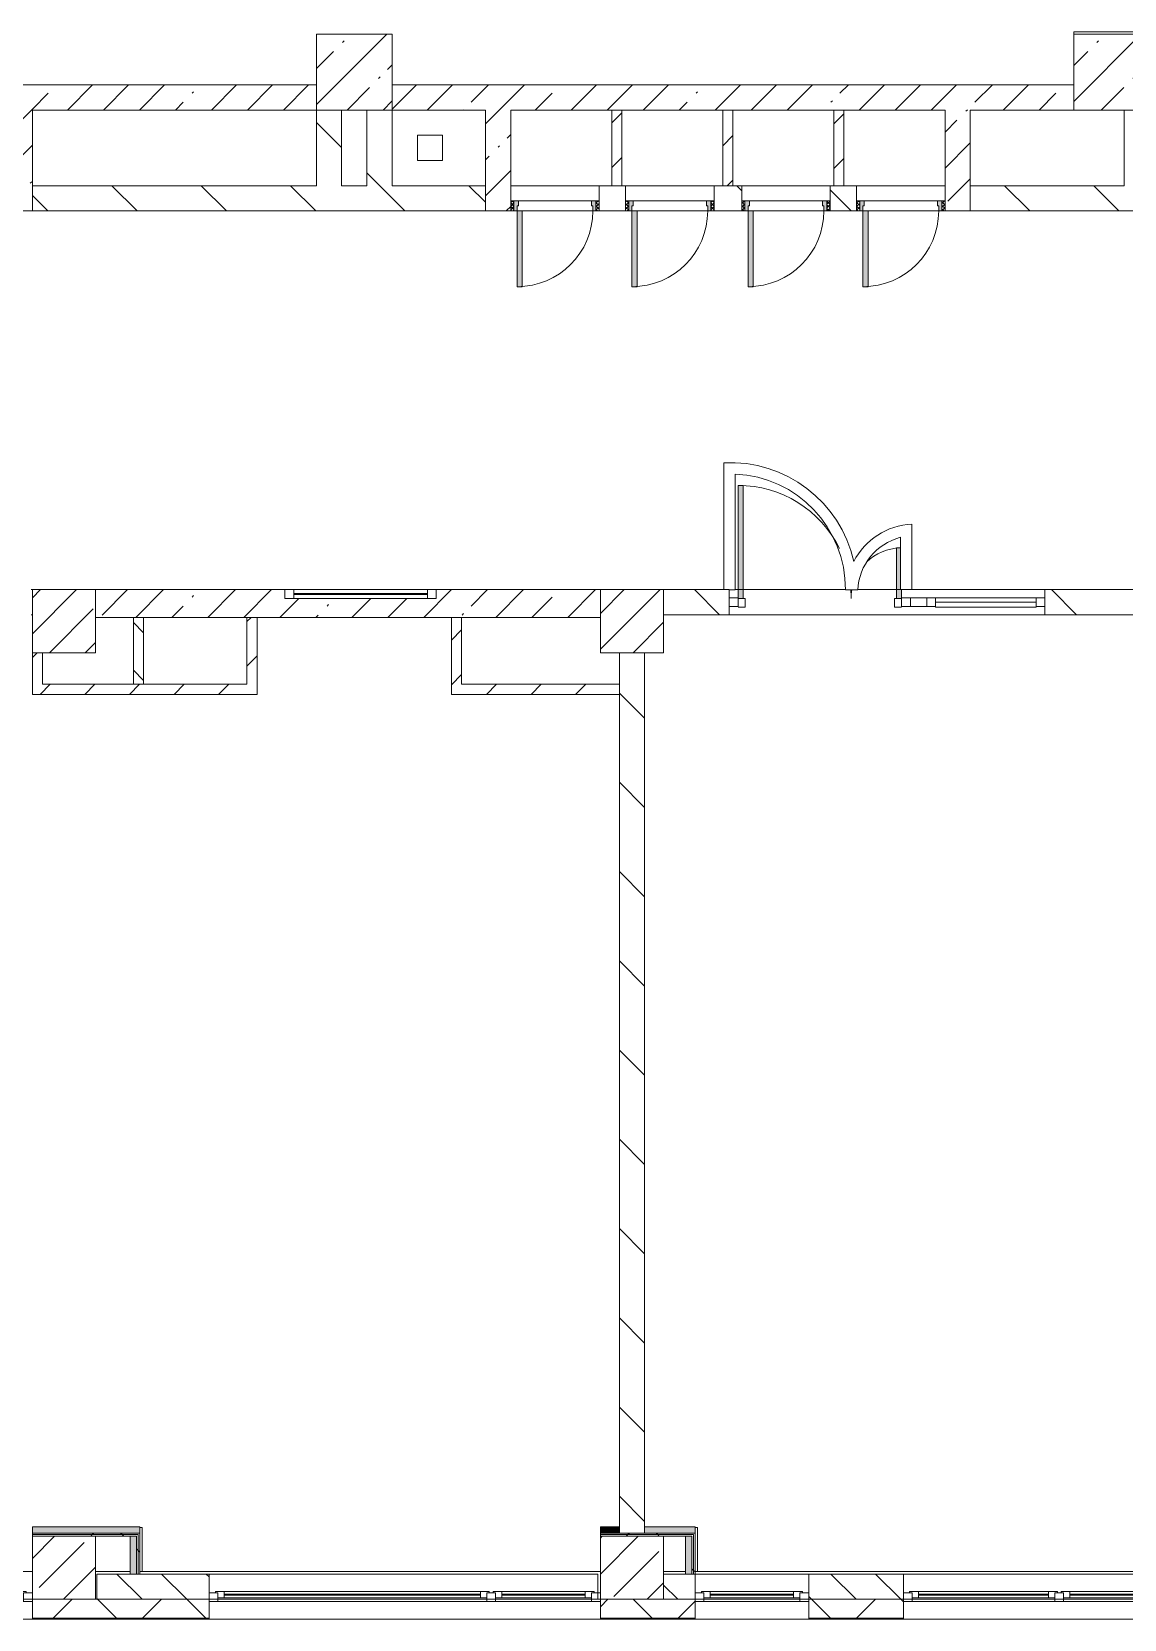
# Model space of a CAD drawing. Header units: millimetres. Extents: x 81633 to 280618, y -8553 to 29000.
# Drawn here: x 197407 to 206062, y -258 to 12320 of the extents above; entities that cross this region are included whole.
import ezdxf

# ---------------------------------------------------------------- set-up
doc = ezdxf.new("R2010")
doc.units = ezdxf.units.MM
for name, color, linetype, lineweight, true_color in [('A-DETL-GENF-6', 7, 'Continuous', 5, 0xaaaaaa), ('A-DOOR-4', 7, 'Continuous', 5, 0xe2e2e2), ('A-DOOR-5', 7, 'Continuous', 5, 0xaaaaaa), ('A-DOOR-FRAM-2', 7, 'Continuous', 5, 0xe2e2e2), ('A-DOOR-FRAM-4', 7, 'Continuous', 5, 0xaaaaaa), ('A-FLOR-2', 7, 'Continuous', 5, 0xaaaaaa), ('I-WALL-3', 7, 'Continuous', 5, 0xe7e7e7), ('I-WALL-4', 7, 'Continuous', 9, 0xe7e7e7), ('I-WALL-7', 7, 'Continuous', 5, 0x787878)]:
    doc.layers.add(name, color=color, linetype=linetype, lineweight=lineweight, true_color=true_color)
for name, color, linetype, lineweight in [('A-GLAZ-3', 7, 'Continuous', 5), ('A-GLAZ-CURT-2', 7, 'Continuous', 5), ('A-GLAZ-CWMG-2', 7, 'Continuous', 5), ('A-WALL', 7, 'Continuous', 9), ('A-WALL-2', 7, 'Continuous', 5), ('I-WALL-5', 7, 'Continuous', 5), ('S-COLS-2', 7, 'Continuous', 5)]:
    doc.layers.add(name, color=color, linetype=linetype, lineweight=lineweight)
pattern_1 = [(45, (145501.93, 0), (-176.7767, 176.7767), [])]
pattern_2 = [(135, (145501.93, 0), (-353.5534, -353.5534), [])]
pattern_3 = [(45, (145501.93, 0), (-285.1231, 285.1231), []), (45, (145787.05, 0), (-285.1231, 285.1231), [504.031, -100.806, 16.764, -84.042])]
pattern_4 = [(135, (145501.93, 0), (-176.7767, -176.7767), [])]
pattern_5 = [(45, (145501.9, 0), (-530.33, 530.33), []), (135, (145501.9, 0), (-530.33, -530.33), [])]

# ---------------------------------------------------------------- blocks, each defined once
blk = doc.blocks.new('BSC_Колонна _Прямоугольная - 500х500-V90-2_3_3_птичка')
at = {"layer": 'S-COLS-2'}
h = blk.add_hatch(dxfattribs=at)
h.set_pattern_fill('FP_65', color=256, style=0, pattern_type=2)
h.set_pattern_definition([(45, (-52160, -7650), (-285.123, 285.123), []), (45, (-51874.88, -7650), (-285.123, 285.123), [504.031, -100.806, 16.764, -84.042])])
h.paths.add_polyline_path([(-250, -250), (250, -250), (250, 250), (-250, 250)])
for p, q in [((250, 250), (-250, 250)), ((-250, 250), (-250, -250)), ((250, -250), (250, 250)), ((-250, -250), (250, -250))]:
    blk.add_line(p, q, dxfattribs=at)
blk = doc.blocks.new('BSC_Колонна _Прямоугольная - 500х500-V97-2_3_3_птичка')
at = {"layer": 'S-COLS-2'}
h = blk.add_hatch(dxfattribs=at)
h.set_pattern_fill('FP_72', color=256, style=0, pattern_type=2)
h.set_pattern_definition([(45, (-52160, -150), (-285.123, 285.123), []), (45, (-51874.88, -150), (-285.123, 285.123), [504.031, -100.806, 16.764, -84.042])])
h.paths.add_polyline_path([(-250, -250), (250, -250), (250, 250), (-250, 250)])
for p, q in [((250, 250), (-250, 250)), ((-250, 250), (-250, -250)), ((250, -250), (250, 250)), ((-250, -250), (250, -250))]:
    blk.add_line(p, q, dxfattribs=at)
blk = doc.blocks.new('BSC_Колонна _Прямоугольная - 600х600-23205375-2_3_3_птичка')
at = {"layer": 'S-COLS-2'}
h = blk.add_hatch(dxfattribs=at)
h.set_pattern_fill('FP_93', color=256, style=0, pattern_type=2)
h.set_pattern_definition([(45, (-54460, -12000), (-285.123, 285.123), []), (45, (-54174.88, -12000), (-285.123, 285.123), [504.031, -100.806, 16.764, -84.042])])
h.paths.add_polyline_path([(-300, -300), (300, -300), (300, 300), (-300, 300)])
for p, q in [((300, 300), (-300, 300)), ((-300, 300), (-300, -300)), ((300, -300), (300, 300)), ((-300, -300), (300, -300))]:
    blk.add_line(p, q, dxfattribs=at)
blk = doc.blocks.new('BSC_Колонна _Прямоугольная - 500х500-V120-2_3_3_птичка')
at = {"layer": 'S-COLS-2'}
h = blk.add_hatch(dxfattribs=at)
h.set_pattern_fill('FP_100', color=256, style=0, pattern_type=2)
h.set_pattern_definition([(45, (-56660, -150), (-285.123, 285.123), []), (45, (-56374.88, -150), (-285.123, 285.123), [504.031, -100.806, 16.764, -84.042])])
h.paths.add_polyline_path([(-250, -250), (250, -250), (250, 250), (-250, 250), (-250, 170)])
for p, q in [((250, 250), (-250, 250)), ((-250, 250), (-250, -250)), ((250, -250), (250, 250)), ((-250, -250), (250, -250))]:
    blk.add_line(p, q, dxfattribs=at)
blk = doc.blocks.new('BSC_Колонна _Прямоугольная - 500х500-V121-2_3_3_птичка')
at = {"layer": 'S-COLS-2'}
h = blk.add_hatch(dxfattribs=at)
h.set_pattern_fill('FP_101', color=256, style=0, pattern_type=2)
h.set_pattern_definition([(45, (-56660, -7650), (-285.123, 285.123), []), (45, (-56374.88, -7650), (-285.123, 285.123), [504.031, -100.806, 16.764, -84.042])])
h.paths.add_polyline_path([(-250, -250), (250, -250), (250, 250), (-250, 250)])
for p, q in [((250, 250), (-250, 250)), ((-250, 250), (-250, -250)), ((250, -250), (250, 250)), ((-250, -250), (250, -250))]:
    blk.add_line(p, q, dxfattribs=at)
blk = doc.blocks.new('BSC_Колонна _Прямоугольная - 600х600-V126-2_3_3_птичка')
at = {"layer": 'S-COLS-2'}
h = blk.add_hatch(dxfattribs=at)
h.set_pattern_fill('FP_106', color=256, style=0, pattern_type=2)
h.set_pattern_definition([(45, (-60460, -12000), (-285.1231, 285.1231), []), (45, (-60174.88, -12000), (-285.1231, 285.1231), [504.031, -100.806, 16.764, -84.042])])
h.paths.add_polyline_path([(-300, -300), (300, -300), (300, 300), (-300, 300)])
for p, q in [((300, 300), (-300, 300)), ((-300, 300), (-300, -300)), ((300, -300), (300, 300)), ((-300, -300), (300, -300))]:
    blk.add_line(p, q, dxfattribs=at)
blk = doc.blocks.new('120_Окно_СКБ_1Ст - 120_Окно_СКБ_1Ст 900х2500_h_-20664874-2_3_3_птичка')
at = {"layer": 'A-GLAZ-3'}
for p, q in [((-450, -127), (-450, -57)), ((-450, -57), (-380, -57)), ((450, -57), (-450, -57)), ((-380, -57), (-380, -127)), ((380, -87), (-380, -87)), ((-380, -87), (-380, -127)), ((-330, -137), (-330, -87)), ((-330, -107), (330, -107)), ((330, -117), (-330, -117)), ((330, -137), (330, -87)), ((380, -127), (380, -57)), ((380, -57), (450, -57)), ((380, -127), (380, -87)), ((450, -57), (450, -127)), ((-380, -127), (-450, -127)), ((-450, -127), (-400, -127)), ((-380, -127), (-400, -127)), ((-400, -127), (-400, -137)), ((-400, -137), (400, -137)), ((400, -137), (-400, -137)), ((450, -127), (380, -127)), ((400, -127), (380, -127)), ((400, -127), (450, -127)), ((400, -137), (400, -127))]:
    blk.add_line(p, q, dxfattribs=at)
blk = doc.blocks.new('120_Окно_СКБ_2Ст - 120_Окно_СКБ_2Ст 2100х2500 _мал створка СЛЕВА_-22446485-2_3_3_птичка')
at = {"layer": 'A-GLAZ-3'}
for p, q in [((-1050, -127), (-1050, -57)), ((-1050, -57), (-980, -57)), ((1050, -57), (-1050, -57)), ((-980, -57), (-980, -127)), ((-220, -87), (-980, -87)), ((-980, -87), (-980, -127)), ((-930, -137), (-930, -87)), ((-930, -107), (-270, -107)), ((-270, -117), (-930, -117)), ((-270, -137), (-270, -87)), ((-220, -127), (-220, -57)), ((-220, -57), (-150, -57)), ((-220, -127), (-220, -87)), ((-150, -57), (-150, -127)), ((980, -87), (-150, -87)), ((-150, -87), (-150, -127)), ((-100, -137), (-100, -87)), ((-100, -107), (930, -107)), ((930, -117), (-100, -117)), ((930, -137), (930, -87)), ((980, -127), (980, -57)), ((980, -57), (1050, -57)), ((980, -127), (980, -87)), ((1050, -57), (1050, -127)), ((-980, -127), (-1050, -127)), ((-1050, -127), (-1000, -127)), ((-980, -127), (-1000, -127)), ((-1000, -127), (-1000, -137)), ((-1000, -137), (-200, -137)), ((-200, -137), (-1000, -137)), ((-150, -127), (-220, -127)), ((-200, -127), (-220, -127)), ((-200, -127), (-170, -127)), ((-200, -137), (-200, -127)), ((-150, -127), (-170, -127)), ((-170, -127), (-170, -137)), ((-170, -137), (1000, -137)), ((1000, -137), (-170, -137)), ((1050, -127), (980, -127)), ((1000, -127), (980, -127)), ((1000, -127), (1050, -127)), ((1000, -137), (1000, -127))]:
    blk.add_line(p, q, dxfattribs=at)
blk = doc.blocks.new('120_Окно_СКБ_2Ст - 120_Окно_СКБ_2Ст 3100х2500 _мал_ створка слева-2_-V129-2_3_3_птичка')
at = {"layer": 'A-GLAZ-3'}
for p, q in [((-1550, -127), (-1550, -57)), ((-1550, -57), (-1480, -57)), ((1550, -57), (-1550, -57)), ((-1480, -57), (-1480, -127)), ((-720, -87), (-1480, -87)), ((-1480, -87), (-1480, -127)), ((-1430, -137), (-1430, -87)), ((-1430, -107), (-770, -107)), ((-770, -117), (-1430, -117)), ((-770, -137), (-770, -87)), ((-720, -127), (-720, -57)), ((-720, -57), (-650, -57)), ((-720, -127), (-720, -87)), ((-650, -57), (-650, -127)), ((1480, -87), (-650, -87)), ((-650, -87), (-650, -127)), ((-600, -137), (-600, -87)), ((-600, -107), (1430, -107)), ((1430, -117), (-600, -117)), ((1430, -137), (1430, -87)), ((1480, -127), (1480, -57)), ((1480, -57), (1550, -57)), ((1480, -127), (1480, -87)), ((1550, -57), (1550, -127)), ((-1480, -127), (-1550, -127)), ((-1550, -127), (-1500, -127)), ((-1480, -127), (-1500, -127)), ((-1500, -127), (-1500, -137)), ((-1500, -137), (-700, -137)), ((-700, -137), (-1500, -137)), ((-650, -127), (-720, -127)), ((-700, -127), (-720, -127)), ((-700, -127), (-670, -127)), ((-700, -137), (-700, -127)), ((-650, -127), (-670, -127)), ((-670, -127), (-670, -137)), ((-670, -137), (1500, -137)), ((1500, -137), (-670, -137)), ((1550, -127), (1480, -127)), ((1500, -127), (1480, -127)), ((1500, -127), (1550, -127)), ((1500, -137), (1500, -127))]:
    blk.add_line(p, q, dxfattribs=at)
blk = doc.blocks.new('120_Окно_СКБ_2Ст - 120_Окно_СКБ_2Ст 3100х2500 _мал_ створка слева-2_-V130-2_3_3_птичка')
at = {"layer": 'A-GLAZ-3'}
for p, q in [((-1550, -127), (-1550, -57)), ((-1550, -57), (-1480, -57)), ((1550, -57), (-1550, -57)), ((-1480, -57), (-1480, -127)), ((-720, -87), (-1480, -87)), ((-1480, -87), (-1480, -127)), ((-1430, -137), (-1430, -87)), ((-1430, -107), (-770, -107)), ((-770, -117), (-1430, -117)), ((-770, -137), (-770, -87)), ((-720, -127), (-720, -57)), ((-720, -57), (-650, -57)), ((-720, -127), (-720, -87)), ((-650, -57), (-650, -127)), ((1480, -87), (-650, -87)), ((-650, -87), (-650, -127)), ((-600, -137), (-600, -87)), ((-600, -107), (1430, -107)), ((1430, -117), (-600, -117)), ((1430, -137), (1430, -87)), ((1480, -127), (1480, -57)), ((1480, -57), (1550, -57)), ((1480, -127), (1480, -87)), ((1550, -57), (1550, -127)), ((-1480, -127), (-1550, -127)), ((-1550, -127), (-1500, -127)), ((-1480, -127), (-1500, -127)), ((-1500, -127), (-1500, -137)), ((-1500, -137), (-700, -137)), ((-700, -137), (-1500, -137)), ((-650, -127), (-720, -127)), ((-700, -127), (-720, -127)), ((-700, -127), (-670, -127)), ((-700, -137), (-700, -127)), ((-650, -127), (-670, -127)), ((-670, -127), (-670, -137)), ((-670, -137), (1500, -137)), ((1500, -137), (-670, -137)), ((1550, -127), (1480, -127)), ((1500, -127), (1480, -127)), ((1500, -127), (1550, -127)), ((1500, -137), (1500, -127))]:
    blk.add_line(p, q, dxfattribs=at)
blk = doc.blocks.new('110_Дверь_СКБ_1Ст - д-18 700x2100h_Технический шкаф ЭОМ и СС-V178-2_3_3_птичка')
at = {"layer": 'A-DOOR-4'}
h = blk.add_hatch(color=256, dxfattribs=at)
h.paths.add_polyline_path([(337.5, 100), (312.5, 100), (312.5, 60), (302.5, 60), (302.5, 20), (337.5, 20), (337.5, 30.8)])
h.paths.add_polyline_path([(-312.5, 100), (-312.5, 20), (-277.5, 20), (-277.5, 60), (-287.5, 60), (-287.5, 100)])
at = {"layer": 'A-DOOR-5'}
h = blk.add_hatch(dxfattribs=at)
h.set_pattern_fill('FP_26', color=256, style=0, pattern_type=2)
h.set_pattern_definition([(135, (1951.41, 164.685), (-14.14214, -14.14214), []), (225, (1951.41, 164.685), (14.14214, -14.14214), [])])
h.paths.add_polyline_path([(362.5, 100), (337.5, 100), (337.5, 20), (362.5, 20), (362.5, 30.8)])
at = {"layer": 'A-DOOR-FRAM-2'}
blk.add_hatch(color=256, dxfattribs=at).paths.add_polyline_path([(272.5, 700), (272.5, 100), (312.5, 100), (312.5, 700)])
at = {"layer": 'A-DOOR-FRAM-4'}
h = blk.add_hatch(dxfattribs=at)
h.set_pattern_fill('FP_27', color=256, style=0, pattern_type=2)
h.set_pattern_definition([(45, (-171.384, 164.685), (-14.1421, 14.1421), []), (135, (-171.384, 164.685), (-14.1421, -14.1421), [])])
h.paths.add_polyline_path([(-312.5, 100), (-337.5, 100), (-337.5, 20), (-312.5, 20), (-312.5, 30.8)])
at = {"layer": 'A-DOOR-5'}
for p, q in [((312.5, 700), (272.5, 700)), ((272.5, 700), (272.5, 100)), ((312.5, 100), (312.5, 700)), ((272.5, 100), (312.5, 100))]:
    blk.add_line(p, q, dxfattribs=at)
blk.add_arc((312.5, 100), 600, 90, 180, dxfattribs=at)
at = {"layer": 'A-DOOR-FRAM-4'}
for p, q in [((-312.5, 100), (-337.5, 100)), ((-337.5, 100), (-337.5, 20)), ((-337.5, 20), (-312.5, 20)), ((-287.5, 100), (-312.5, 100)), ((-312.5, 100), (-312.5, 20)), ((-312.5, 20), (-312.5, 100)), ((-312.5, 20), (-277.5, 20)), ((-287.5, 60), (-287.5, 100)), ((-287.5, 100), (272.5, 100)), ((-277.5, 60), (-287.5, 60)), ((-277.5, 20), (-277.5, 60)), ((302.5, 20), (-277.5, 20)), ((312.5, 60), (302.5, 60)), ((302.5, 60), (302.5, 20)), ((302.5, 20), (337.5, 20)), ((312.5, 100), (312.5, 60)), ((337.5, 100), (312.5, 100)), ((337.5, 20), (337.5, 100)), ((362.5, 100), (337.5, 100)), ((337.5, 100), (337.5, 20)), ((337.5, 20), (362.5, 20)), ((362.5, 20), (362.5, 100))]:
    blk.add_line(p, q, dxfattribs=at)
blk = doc.blocks.new('120_Окно_СКБ_1Ст - 120_Окно_СКБ_1Ст 400х1200 EI30-24228621-2_3_3_птичка')
at = {"layer": 'A-GLAZ-3'}
for p, q in [((-600, 40), (-600, 110)), ((-600, 110), (-530, 110)), ((600, 110), (-600, 110)), ((-530, 40), (-600, 40)), ((-600, 40), (600, 40)), ((-530, 110), (-530, 40)), ((530, 80), (-530, 80)), ((530, 70), (-530, 70)), ((530, 40), (530, 110)), ((530, 110), (600, 110)), ((600, 40), (530, 40)), ((600, 110), (600, 40))]:
    blk.add_line(p, q, dxfattribs=at)
blk = doc.blocks.new('Прямоугольный импост - 50 x 70 мм-31700031-2_3_3_птичка')
at = {"layer": 'A-GLAZ-CWMG-2'}
for p, q in [((-70, 35), (0, 35)), ((-70, -35), (-70, 35)), ((0, 35), (0, -35)), ((0, -35), (-70, -35))]:
    blk.add_line(p, q, dxfattribs=at)
blk = doc.blocks.new('Дверь_Витражная_остекление_ - ДВН_ДАО_Главный вход_1200 в свету-V239-2_3_3_птичка')
at = {"layer": 'A-DOOR-4'}
for points in [[(-647, 30), (-607, 35), (-607, 925), (-647, 925), (-647, 35)], [(647, 30), (647, 100), (639, 100), (639, 430), (607, 430), (607, 30), (639, 30)]]:
    blk.add_hatch(color=256, dxfattribs=at).paths.add_polyline_path(points)
at = {"layer": 'A-DETL-GENF-6'}
for p, q in [((-607, 925), (-647, 925)), ((-647, 925), (-647, 35)), ((-607, 30), (-607, 925)), ((639, 430), (607, 430)), ((607, 430), (607, 30)), ((-647, 30), (-607, 30)), ((-592, 30), (-647, 30)), ((-592, -40), (-592, 30)), ((592, -40), (592, 30)), ((592, 30), (647, 30)), ((607, 30), (647, 30)), ((647, 35), (647, 100)), ((-647, -40), (-592, -40)), ((647, -40), (592, -40))]:
    blk.add_line(p, q, dxfattribs=at)
at = {"layer": 'A-DOOR-5'}
for p, q in [((-647, 925), (-647, 35)), ((647, 100), (647, 35))]:
    blk.add_line(p, q, dxfattribs=at)
for centre, radius, start, end in [((-647, 30), 895, 26.2405, 90), ((647, 30), 400, 91.3229, 133.9937), ((-647, 30), 895, 360, 4.3606), ((647, 30), 400, 170.1518, 180)]:
    blk.add_arc(centre, radius, start, end, dxfattribs=at)
blk = doc.blocks.new('Системная панель - Стемалит - 40мм-32257327-2_3_3_птичка')
at = {"layer": 'A-GLAZ-CURT-2'}
for p, q in [((65, 35), (-65, 35)), ((-65, 35), (-65, -35)), ((65, -35), (65, 35)), ((-65, -35), (65, -35))]:
    blk.add_line(p, q, dxfattribs=at)
blk = doc.blocks.new('Прямоугольный импост - 50 x 70 мм-31687886-2_3_3_птичка')
at = {"layer": 'A-GLAZ-CWMG-2'}
for p, q in [((-35, 35), (35, 35)), ((-35, -35), (-35, 35)), ((35, 35), (35, -35)), ((35, -35), (-35, -35))]:
    blk.add_line(p, q, dxfattribs=at)
blk = doc.blocks.new('Прямоугольный импост - 50 x 70 мм-31701779-2_3_3_птичка')
at = {"layer": 'A-GLAZ-CWMG-2'}
for p, q in [((0, 35), (-70, 35)), ((-70, 35), (-70, -35)), ((0, -35), (0, 35)), ((-70, -35), (0, -35))]:
    blk.add_line(p, q, dxfattribs=at)
blk = doc.blocks.new('Системная панель - Стекло - 40мм-V240-2_3_3_птичка')
at = {"layer": 'A-GLAZ-CURT-2'}
for p, q in [((397.5, 0), (-397.5, 0)), ((-397.5, 0), (-397.5, -40)), ((397.5, -40), (397.5, 0)), ((-397.5, -40), (397.5, -40))]:
    blk.add_line(p, q, dxfattribs=at)
blk = doc.blocks.new('Прямоугольный импост - 50 x 70 мм-31702100-2_3_3_птичка')
at = {"layer": 'A-GLAZ-CWMG-2'}
for p, q in [((-35, 35), (35, 35)), ((-35, -35), (-35, 35)), ((35, 35), (35, -35)), ((35, -35), (-35, -35))]:
    blk.add_line(p, q, dxfattribs=at)
blk = doc.blocks.new('Прямоугольный импост - 50 x 70 мм-31720914-2_3_3_птичка')
at = {"layer": 'A-GLAZ-CWMG-2'}
blk.add_line((6460, 7920), (5665, 7920), dxfattribs=at)

msp = doc.modelspace()

# ---------------------------------------------------------------- hatches: boundary and pattern name
at = {"layer": 'A-WALL-2'}
h = msp.add_hatch(dxfattribs=at)
h.set_pattern_fill('FP_90', color=256, style=0, pattern_type=2)
h.set_pattern_definition(pattern_4)
h.paths.add_polyline_path([(197921.9, -100), (198811.9, -100), (198811.9, 100), (197921.9, 100)])
h = msp.add_hatch(dxfattribs=at)
h.set_pattern_fill('FP_90', color=256, style=0, pattern_type=2)
h.set_pattern_definition(pattern_4)
h.paths.add_polyline_path([(203809.2, -100), (204311.9, -100), (204311.9, 100), (203561.9, 100), (203561.9, -100)])
h.paths.add_polyline_path([(202411.9, -100), (202661.9, -100), (202661.9, 100), (202411.9, 100)])
h = msp.add_hatch(dxfattribs=at)
h.set_pattern_fill('FP_80', color=256, style=0, pattern_type=2)
h.set_pattern_definition([(45, (145501.93, 0), (-353.5534, 353.5534), []), (135, (145501.93, 0), (-353.5534, -353.5534), [])])
h.paths.add_polyline_path([(216161.9, -250), (216161.9, -100), (212561.9, -100), (212561.9, -250), (214219.1, -250)])
h.paths.add_polyline_path([(221201.9, -250), (221201.9, -100), (217061.9, -100), (217061.9, -250), (220985.4, -250)])
h.paths.add_polyline_path([(203561.9, -250), (204311.9, -250), (204311.9, -100), (203561.9, -100)])
h.paths.add_polyline_path([(202411.9, -250), (202661.9, -250), (202661.9, -100), (201911.9, -100), (201911.9, -250), (202247.8, -250)])
h.paths.add_polyline_path([(210661.9, -250), (211661.9, -250), (211661.9, -100), (210661.9, -100)])
h.paths.add_polyline_path([(206932.2, -250), (207561.9, -250), (207561.9, -100), (206411.9, -100), (206411.9, -250)])
h.paths.add_polyline_path([(198604.3, -250), (198811.9, -250), (198811.9, -100), (197411.9, -100), (197411.9, -250), (197563.4, -250)])
h.paths.add_polyline_path([(189538.3, -250), (189538.3, -100), (188161.9, -100), (188161.9, -250), (189235.5, -250)])
h.paths.add_polyline_path([(190811.9, -250), (190811.9, -100), (190438.3, -100), (190438.3, -250)])
h.paths.add_polyline_path([(194311.9, -250), (194311.9, -100), (192911.9, -100), (192911.9, -250), (193399.4, -250)])
h.paths.add_polyline_path([(184041.9, -250), (185061.9, -250), (185061.9, -100), (183491.9, -100), (183491.9, -250), (184030.6, -250)])
h.paths.add_polyline_path([(178825.7, -250), (179371.9, -250), (179371.9, -100), (178511.9, -100), (178511.9, -250)])
h.paths.add_polyline_path([(176223.2, -250), (176411.9, -250), (176411.9, -100), (174711.7, -100), (174711.7, -250), (175702.7, -250)])
h.paths.add_polyline_path([(180271.9, -250), (181391.9, -250), (181391.9, -100), (180271.9, -100)])
h.paths.add_polyline_path([(164311.9, -250), (164311.9, -100), (163661.9, -100), (163661.9, -250), (164251.9, -250)])
h.paths.add_polyline_path([(171661.9, -250), (171911.7, -250), (171911.7, -100), (170311.9, -100), (170311.9, -250), (171538.8, -250)])
h.paths.add_polyline_path([(167111.9, -250), (168211.9, -250), (168211.9, -100), (167111.9, -100)])
h.paths.add_polyline_path([(161649.5, -250), (162761.9, -250), (162761.9, -100), (161611.9, -100), (161611.9, -250)])
h.paths.add_polyline_path([(150198.7, -250), (154061.9, -250), (154061.9, -100), (150131.9, -100), (150131.9, -250)])
h.paths.add_polyline_path([(149231.9, -250), (149231.9, -100), (145241.9, -100), (145241.9, -250), (149157.7, -250)])
h.paths.add_polyline_path([(157161.9, -250), (158511.9, -250), (158511.9, -100), (157161.9, -100)])
at = {"layer": 'I-WALL-3'}
for points in [[(198236.9, 100), (198236.9, 400), (198186.9, 400), (198186.9, 100)], [(202061.9, 425), (202061.9, 475), (201911.9, 475), (201911.9, 425)]]:
    msp.add_hatch(color=256, dxfattribs=at).paths.add_polyline_path(points)
at = {"layer": 'I-WALL-4'}
for points in [[(198261.9, 425), (198261.9, 475), (197411.9, 475), (197411.9, 425), (197563.4, 425)], [(202649.4, 425), (202661.9, 425), (202661.9, 475), (202261.9, 475), (202261.9, 425), (202586.9, 425)], [(202636.9, 100), (202636.9, 400), (202586.9, 400), (202586.9, 100)]]:
    msp.add_hatch(color=256, dxfattribs=at).paths.add_polyline_path(points)
at = {"layer": 'I-WALL-5'}
h = msp.add_hatch(dxfattribs=at)
h.set_pattern_fill('FP_88', color=256, style=0, pattern_type=2)
h.set_pattern_definition(pattern_3)
h.paths.add_polyline_path([(197211.9, 10900), (197411.9, 10900), (197411.9, 11900), (197211.9, 11900), (197211.9, 11100)])
h = msp.add_hatch(dxfattribs=at)
h.set_pattern_fill('FP_88', color=256, style=0, pattern_type=2)
h.set_pattern_definition(pattern_3)
h.paths.add_polyline_path([(199661.9, 11700), (199661.9, 11900), (197411.9, 11900), (197411.9, 11700), (199645.3, 11700)])
h = msp.add_hatch(dxfattribs=at)
h.set_pattern_fill('FP_88', color=256, style=0, pattern_type=2)
h.set_pattern_definition(pattern_3)
h.paths.add_polyline_path([(201201.9, 11700), (205661.9, 11700), (205661.9, 11900), (200261.9, 11900), (200261.9, 11700), (201001.9, 11700)])
h.paths.add_polyline_path([(209961.9, 11700), (211661.9, 11700), (211661.9, 11900), (206261.9, 11900), (206261.9, 11700), (209881.9, 11700)])
h = msp.add_hatch(dxfattribs=at)
h.set_pattern_fill('FP_91', color=256, style=0, pattern_type=2)
h.set_pattern_definition(pattern_2)
h.paths.add_polyline_path([(199861.9, 11100), (199861.9, 11700), (199661.9, 11700), (199661.9, 11100)])
h = msp.add_hatch(dxfattribs=at)
h.set_pattern_fill('FP_91', color=256, style=0, pattern_type=2)
h.set_pattern_definition(pattern_2)
h.paths.add_polyline_path([(200061.9, 11100), (200261.9, 11100), (200261.9, 11700), (200061.9, 11700), (200061.9, 11560.8)])
h = msp.add_hatch(dxfattribs=at)
h.set_pattern_fill('FP_88', color=256, style=0, pattern_type=2)
h.set_pattern_definition(pattern_3)
h.paths.add_polyline_path([(201001.9, 10900), (201201.9, 10900), (201201.9, 11700), (201001.9, 11700), (201001.9, 10969.2)])
h = msp.add_hatch(dxfattribs=at)
h.set_pattern_fill('FP_92', color=256, style=0, pattern_type=2)
h.set_pattern_definition(pattern_1)
h.paths.add_polyline_path([(202081.2, 11100), (202081.2, 11700), (202001.2, 11700), (202001.2, 11100)])
h = msp.add_hatch(dxfattribs=at)
h.set_pattern_fill('FP_92', color=256, style=0, pattern_type=2)
h.set_pattern_definition(pattern_1)
h.paths.add_polyline_path([(202961.2, 11100), (202961.2, 11700), (202881.2, 11700), (202881.2, 11100)])
h = msp.add_hatch(dxfattribs=at)
h.set_pattern_fill('FP_92', color=256, style=0, pattern_type=2)
h.set_pattern_definition(pattern_1)
h.paths.add_polyline_path([(203809.2, 11100), (203841.2, 11100), (203841.2, 11700), (203761.2, 11700), (203761.2, 11100)])
h = msp.add_hatch(dxfattribs=at)
h.set_pattern_fill('FP_88', color=256, style=0, pattern_type=2)
h.set_pattern_definition(pattern_3)
h.paths.add_polyline_path([(204641.9, 10900), (204841.9, 10900), (204841.9, 11700), (204641.9, 11700), (204641.9, 10969.2)])
h = msp.add_hatch(dxfattribs=at)
h.set_pattern_fill('FP_91', color=256, style=0, pattern_type=2)
h.set_pattern_definition(pattern_2)
h.paths.add_polyline_path([(203809.2, 10900), (203941.9, 10900), (203941.9, 11100), (203731.9, 11100), (203731.9, 10900)])
h.paths.add_polyline_path([(202811.9, 10900), (203031.9, 10900), (203031.9, 11100), (202811.9, 11100), (202811.9, 10969.2)])
h.paths.add_polyline_path([(202111.9, 10900), (202111.9, 11100), (201901.9, 11100), (201901.9, 10900)])
h.paths.add_polyline_path([(206661.9, 10900), (206661.9, 11100), (204841.9, 11100), (204841.9, 10900), (205891.2, 10900)])
h.paths.add_polyline_path([(201001.9, 10900), (201001.9, 11100), (197411.9, 11100), (197411.9, 10900), (200686.3, 10900)])
h.paths.add_polyline_path([(193399.4, 10900), (197211.9, 10900), (197211.9, 11100), (192762.6, 11100), (192762.6, 10900)])
h = msp.add_hatch(dxfattribs=at)
h.set_pattern_fill('FP_88', color=256, style=0, pattern_type=2)
h.set_pattern_definition(pattern_3)
h.paths.add_polyline_path([(197911.9, 7680), (201911.9, 7680), (201911.9, 7900), (200611.9, 7900), (200611.9, 7830), (199411.9, 7830), (199411.9, 7900), (197911.9, 7900)])
h = msp.add_hatch(dxfattribs=at)
h.set_pattern_fill('FP_91', color=256, style=0, pattern_type=2)
h.set_pattern_definition(pattern_2)
h.paths.add_polyline_path([(206411.9, 7700), (206411.9, 7900), (205432.9, 7900), (205432.9, 7700), (205891.2, 7700)])
h.paths.add_polyline_path([(202411.9, 7700), (202932.9, 7700), (202932.9, 7900), (202411.9, 7900)])
h = msp.add_hatch(dxfattribs=at)
h.set_pattern_fill('FP_92', color=256, style=0, pattern_type=2)
h.set_pattern_definition(pattern_1)
h.paths.add_polyline_path([(199191.9, 7070), (199191.9, 7680), (199111.9, 7680), (199111.9, 7070)])
h = msp.add_hatch(dxfattribs=at)
h.set_pattern_fill('FP_92', color=256, style=0, pattern_type=2)
h.set_pattern_definition(pattern_1)
h.paths.add_polyline_path([(200811.9, 7070), (200811.9, 7680), (200731.9, 7680), (200731.9, 7070)])
h = msp.add_hatch(dxfattribs=at)
h.set_pattern_fill('FP_92', color=256, style=0, pattern_type=2)
h.set_pattern_definition(pattern_1)
h.paths.add_polyline_path([(197491.9, 7150), (197491.9, 7400), (197411.9, 7400), (197411.9, 7150)])
h = msp.add_hatch(dxfattribs=at)
h.set_pattern_fill('FP_91', color=256, style=0, pattern_type=2)
h.set_pattern_definition(pattern_2)
h.paths.add_polyline_path([(202061.9, 425), (202261.9, 425), (202261.9, 7400), (202061.9, 7400), (202061.9, 475)])
h = msp.add_hatch(dxfattribs=at)
h.set_pattern_fill('FP_92', color=256, style=0, pattern_type=2)
h.set_pattern_definition(pattern_1)
h.paths.add_polyline_path([(199111.9, 7070), (199111.9, 7150), (197411.9, 7150), (197411.9, 7070), (197563.4, 7070)])
h = msp.add_hatch(dxfattribs=at)
h.set_pattern_fill('FP_92', color=256, style=0, pattern_type=2)
h.set_pattern_definition(pattern_1)
h.paths.add_polyline_path([(201760.4, 7070), (201760.4, 7150), (200811.9, 7150), (200811.9, 7070), (201727.3, 7070)])
h = msp.add_hatch(dxfattribs=at)
h.set_pattern_fill('FP_92', color=256, style=0, pattern_type=2)
h.set_pattern_definition(pattern_1)
h.paths.add_polyline_path([(202061.9, 7070), (202061.9, 7150), (201760.4, 7150), (201760.4, 7070)])
h = msp.add_hatch(dxfattribs=at)
h.set_pattern_fill('FP_174', color=256, style=0, pattern_type=2)
h.set_pattern_definition(pattern_5)
h.paths.add_polyline_path([(198249.4, 412.5), (198261.9, 412.5), (198261.9, 425), (197411.9, 425), (197411.9, 412.5), (197563.4, 412.5)])
h = msp.add_hatch(dxfattribs=at)
h.set_pattern_fill('FP_174', color=256, style=0, pattern_type=2)
h.set_pattern_definition(pattern_5)
h.paths.add_polyline_path([(198249.4, 400), (198249.4, 412.5), (197411.9, 412.5), (197411.9, 400), (198236.9, 400)])
h = msp.add_hatch(dxfattribs=at)
h.set_pattern_fill('FP_174', color=256, style=0, pattern_type=2)
h.set_pattern_definition(pattern_5)
h.paths.add_polyline_path([(198249.4, 100), (198249.4, 400), (198236.9, 400), (198236.9, 100)])
h = msp.add_hatch(dxfattribs=at)
h.set_pattern_fill('FP_174', color=256, style=0, pattern_type=2)
h.set_pattern_definition(pattern_5)
h.paths.add_polyline_path([(198249.4, 100), (198261.9, 100), (198261.9, 412.5), (198249.4, 412.5), (198249.4, 400)])
h = msp.add_hatch(dxfattribs=at)
h.set_pattern_fill('FP_174', color=256, style=0, pattern_type=2)
h.set_pattern_definition(pattern_5)
h.paths.add_polyline_path([(202261.9, 412.5), (202261.9, 425), (201911.9, 425), (201911.9, 412.5), (202247.8, 412.5)])
h = msp.add_hatch(dxfattribs=at)
h.set_pattern_fill('FP_174', color=256, style=0, pattern_type=2)
h.set_pattern_definition(pattern_5)
h.paths.add_polyline_path([(201911.9, 400), (202261.9, 400), (202261.9, 412.5), (201911.9, 412.5)])
h = msp.add_hatch(dxfattribs=at)
h.set_pattern_fill('FP_174', color=256, style=0, pattern_type=2)
h.set_pattern_definition(pattern_5)
h.paths.add_polyline_path([(202649.4, 412.5), (202649.4, 425), (202061.9, 425), (202061.9, 412.5), (202636.9, 412.5)])
h = msp.add_hatch(dxfattribs=at)
h.set_pattern_fill('FP_174', color=256, style=0, pattern_type=2)
h.set_pattern_definition(pattern_5)
h.paths.add_polyline_path([(202636.9, 400), (202636.9, 412.5), (202061.9, 412.5), (202061.9, 400), (202586.9, 400)])
h = msp.add_hatch(dxfattribs=at)
h.set_pattern_fill('FP_174', color=256, style=0, pattern_type=2)
h.set_pattern_definition(pattern_5)
h.paths.add_polyline_path([(202636.9, 100), (202649.4, 100), (202649.4, 412.5), (202636.9, 412.5), (202636.9, 319.7)])
h = msp.add_hatch(dxfattribs=at)
h.set_pattern_fill('FP_174', color=256, style=0, pattern_type=2)
h.set_pattern_definition(pattern_5)
h.paths.add_polyline_path([(202649.4, 100), (202661.9, 100), (202661.9, 425), (202649.4, 425), (202649.4, 319.7)])
at = {"layer": 'I-WALL-7'}
h = msp.add_hatch(dxfattribs=at)
h.set_pattern_fill('FP_95', color=256, style=0, pattern_type=2)
h.set_pattern_definition([(135, (145501.93, 0), (-377.171, -377.171), [533.4, -88.9, 17.78, -88.9]), (135, (145501.93, 376.94), (-377.171, -377.171), []), (50, (145501.93, 0), (637.6445, -55.7866), [66.675, -733.425]), (355, (145501.9, 0), (-123.3494, 668.699), [53.34, -586.74]), (100.451, (145555.07, -4.65), (514.299, 612.908), [56.665, -623.315]), (46.184, (145501.9, 177.8), (948.776, -147.15), [100.012, -1100.137]), (96.636, (145581, 165.5), (830.909, 865.997), [84.998, -934.973]), (351.184, (145501.9, 177.8), (830.918, 865.988), [80.01, -880.11]), (21, (145590.83, 133.35), (530.6506, -357.9283), [66.675, -733.425]), (326, (145590.8, 133.35), (216.308, 644.6585), [53.34, -586.74]), (71.451, (145635.05, 103.5), (746.9596, 286.724), [56.665, -623.315]), (37.5, (145501.93, 0), (10.8105, 295.9426), [16.764, -562.864, 16.764, -578.866, -588.962]), (37.5, (145501.93, 0), (10.8105, 295.9426), [-1175.258, 16.764, -572.198]), (7.5, (145501.93, 0), (233.8692, 350.6318), [16.764, -322.834, 16.764, -549.529, -224.472]), (7.5, (145501.93, 0), (233.8692, 350.6318), [-905.891, 16.764, -207.708]), (327.5, (145303.68, 0), (474.5678, -20.0513), [16.764, -205.486, 16.764, -676.656, -920.115]), (327.5, (145303.68, 0), (474.5678, -20.0513), [-915.67, 16.764, -903.351]), (317.5, (145214.8, 0), (518.4522, 88.9934), [16.764, -272.161, 16.764, -443.738, -653.415]), (317.5, (145214.8, 0), (518.4522, 88.9934), [-749.427, 16.764, -636.651])])
h.paths.add_polyline_path([(198291.9, 7150), (198291.9, 7680), (198211.9, 7680), (198211.9, 7150)])

# ---------------------------------------------------------------- linework, layer by layer
at = {"layer": 'A-FLOR-2'}
for p, q in [((205661.9, 12300), (205661.9, 12320)), ((205661.9, 12320), (206261.9, 12320)), ((200461.9, 11500), (200661.9, 11500)), ((200461.9, 11300), (200461.9, 11500)), ((200661.9, 11500), (200661.9, 11300)), ((200661.9, 11300), (200461.9, 11300)), ((202890, 8904.6), (202890, 7900)), ((202980, 7897), (202980, 8815.2)), ((204288.9, 8314.2), (204288.9, 7900)), ((204378.9, 7900), (204378.9, 8418.4)), ((197401.9, 7900), (197411.9, 7900)), ((202932.9, 7897), (202980, 7897)), ((202980, 7900), (203852.3, 7900)), ((203852.5, 7897), (203950.5, 7897)), ((203950.8, 7900), (205432.9, 7900)), ((205432.9, 7900), (204378.9, 7900)), ((197411.9, 7700), (197401.9, 7700)), ((198261.9, 470), (198281.9, 470)), ((198281.9, 470), (198281.9, 120)), ((202661.9, 470), (202681.9, 470)), ((202681.9, 470), (202681.9, 120))]:
    msp.add_line(p, q, dxfattribs=at)
for centre, radius, start, end in [((202942.5, 7906), 1000, 12.44956, 93.01125), ((202942.5, 7906), 910, 359.43333, 87.64026), ((204403.9, 7875), 544, 92.63401, 153.04618), ((204403.9, 7875), 454, 104.67311, 177.22246)]:
    msp.add_arc(centre, radius, start, end, dxfattribs=at)
at = {"layer": 'A-WALL'}
for p, q in [((202081.2, 11700), (202001.2, 11700)), ((202961.2, 11700), (202881.2, 11700)), ((203841.2, 11700), (203761.2, 11700)), ((197411.9, 10900), (197411.9, 11100)), ((201001.9, 10900), (201001.9, 11100)), ((202001.2, 11100), (202081.2, 11100)), ((202881.2, 11100), (202961.2, 11100)), ((203761.2, 11100), (203841.2, 11100)), ((204841.9, 10900), (204841.9, 11100)), ((199191.9, 7680), (199111.9, 7680)), ((200811.9, 7680), (200731.9, 7680)), ((198211.9, 7150), (198291.9, 7150)), ((202061.9, 7070), (202061.9, 7150)), ((198261.9, 425), (197411.9, 425)), ((198249.4, 412.5), (197411.9, 412.5)), ((198236.9, 400), (198186.9, 400)), ((198236.9, 100), (198236.9, 400)), ((198249.4, 100), (198249.4, 412.5)), ((202661.9, 425), (201911.9, 425)), ((202649.4, 412.5), (201911.9, 412.5)), ((202061.9, 425), (202061.9, 475)), ((202261.9, 475), (202261.9, 425)), ((202586.9, 400), (202636.9, 400)), ((202636.9, 400), (202636.9, 100)), ((202649.4, 412.5), (202649.4, 100)), ((197921.9, -100), (198811.9, -100)), ((202411.9, -100), (202661.9, -100)), ((203561.9, -100), (204311.9, -100)), ((197411.9, -250), (198811.9, -250)), ((201911.9, -250), (202661.9, -250)), ((203561.9, -250), (204311.9, -250)), ((197411.9, -253), (198811.9, -253)), ((201911.9, -253), (202661.9, -253)), ((203561.9, -253), (204311.9, -253))]:
    msp.add_line(p, q, dxfattribs=at)
at = {"layer": 'A-WALL-2'}
for p, q in [((197921.9, 100), (197921.9, -100)), ((197921.9, 100), (201891.9, 100)), ((198811.9, -258), (198811.9, 100)), ((201891.9, -100), (201891.9, 100)), ((202411.9, 100), (206391.9, 100)), ((202661.9, -258), (202661.9, 100)), ((203561.9, 100), (203561.9, -258)), ((204311.9, -258), (204311.9, 100)), ((197411.9, -100), (197411.9, -258)), ((197911.9, -100), (197921.9, -100)), ((201911.9, -100), (201911.9, -258)), ((203561.9, -258), (180271.9, -258)), ((211661.9, -258), (203561.9, -258))]:
    msp.add_line(p, q, dxfattribs=at)
at = {"layer": 'I-WALL-5'}
for p, q in [((199661.9, 11900), (194261.9, 11900)), ((205661.9, 11900), (200261.9, 11900)), ((197411.9, 11100), (197411.9, 11700)), ((197411.9, 11700), (199661.9, 11700)), ((199661.9, 11700), (199661.9, 11100)), ((199861.9, 11100), (199861.9, 11700)), ((200061.9, 11700), (200061.9, 11100)), ((200261.9, 11100), (200261.9, 11700)), ((200261.9, 11700), (201001.9, 11700)), ((201001.9, 11700), (201001.9, 11100)), ((201201.9, 10980), (201201.9, 11700)), ((201201.9, 11700), (202001.2, 11700)), ((202001.2, 11700), (202001.2, 11100)), ((202081.2, 11100), (202081.2, 11700)), ((202081.2, 11700), (202881.2, 11700)), ((202881.2, 11700), (202881.2, 11100)), ((202961.2, 11100), (202961.2, 11700)), ((202961.2, 11700), (203761.2, 11700)), ((203761.2, 11700), (203761.2, 11100)), ((203841.2, 11100), (203841.2, 11700)), ((203841.2, 11700), (204641.9, 11700)), ((204641.9, 11700), (204641.9, 10980)), ((204841.9, 11100), (204841.9, 11700)), ((204841.9, 11700), (205661.9, 11700)), ((206061.9, 11700), (206061.9, 11100)), ((199661.9, 11100), (197411.9, 11100)), ((200061.9, 11100), (199861.9, 11100)), ((201001.9, 11100), (200261.9, 11100)), ((201201.9, 11100), (202001.2, 11100)), ((201901.9, 11100), (201901.9, 10980)), ((202081.2, 11100), (202881.2, 11100)), ((202111.9, 10980), (202111.9, 11100)), ((202811.9, 11100), (202811.9, 10980)), ((202961.2, 11100), (203761.2, 11100)), ((203031.9, 10980), (203031.9, 11100)), ((203731.9, 11100), (203731.9, 10980)), ((203841.2, 11100), (204641.9, 11100)), ((203941.9, 10980), (203941.9, 11100)), ((206061.9, 11100), (204841.9, 11100)), ((192762.6, 10900), (201201.9, 10900)), ((201901.9, 10900), (202111.9, 10900)), ((202811.9, 10900), (203031.9, 10900)), ((203731.9, 10900), (203941.9, 10900)), ((204641.9, 10900), (206861.9, 10900)), ((199411.9, 7900), (197911.9, 7900)), ((201911.9, 7900), (200611.9, 7900)), ((202932.9, 7900), (202411.9, 7900)), ((202932.9, 7700), (202932.9, 7900)), ((202980, 7900), (203852.3, 7900)), ((203950.8, 7900), (204288.9, 7900)), ((205432.9, 7900), (205432.9, 7700)), ((205432.9, 7900), (206411.9, 7900)), ((197911.9, 7680), (199111.9, 7680)), ((198211.9, 7680), (198211.9, 7150)), ((198291.9, 7150), (198291.9, 7680)), ((199111.9, 7680), (199111.9, 7150)), ((199191.9, 7070), (199191.9, 7680)), ((199191.9, 7680), (200731.9, 7680)), ((200731.9, 7680), (200731.9, 7070)), ((200811.9, 7150), (200811.9, 7680)), ((200811.9, 7680), (201911.9, 7680)), ((206411.9, 7700), (202411.9, 7700)), ((197411.9, 7400), (197411.9, 7070)), ((197491.9, 7150), (197491.9, 7400)), ((202061.9, 7400), (202061.9, 7150)), ((202261.9, 475), (202261.9, 7400)), ((197411.9, 7070), (199191.9, 7070)), ((198211.9, 7150), (197491.9, 7150)), ((199111.9, 7150), (198291.9, 7150)), ((200731.9, 7070), (202061.9, 7070)), ((202061.9, 7150), (200811.9, 7150)), ((202061.9, 7070), (202061.9, 475)), ((198261.9, 475), (197411.9, 475)), ((197411.9, 475), (197411.9, 400)), ((197911.9, 400), (198186.9, 400)), ((198186.9, 400), (198186.9, 100)), ((198261.9, 100), (198261.9, 475)), ((202061.9, 475), (201911.9, 475)), ((201911.9, 475), (201911.9, 400)), ((202661.9, 475), (202261.9, 475)), ((202411.9, 400), (202586.9, 400)), ((202586.9, 400), (202586.9, 100)), ((202661.9, 100), (202661.9, 475)), ((193626, 120), (197411.9, 120)), ((197911.9, 120), (198186.9, 120)), ((198261.1, 120), (201911.9, 120)), ((202411.9, 120), (202586.9, 120)), ((202661.1, 120), (206411.9, 120)), ((197411.9, -100), (194311.9, -100)), ((201911.9, -100), (198811.9, -100)), ((203561.9, -100), (202661.9, -100)), ((206411.9, -100), (204311.9, -100))]:
    msp.add_line(p, q, dxfattribs=at)

# ---------------------------------------------------------------- block references
at = {"layer": 'A-DOOR-5', "rotation": 180}
for p in [(201564.4, 11000), (202474.4, 11000), (203394.4, 11000), (204304.4, 11000)]:
    msp.add_blockref('110_Дверь_СКБ_1Ст - д-18 700x2100h_Технический шкаф ЭОМ и СС-V178-2_3_3_птичка', p, dxfattribs=at)
at = {"layer": 'A-DOOR-5'}
msp.add_blockref('Дверь_Витражная_остекление_ - ДВН_ДАО_Главный вход_1200 в свету-V239-2_3_3_птичка', (203650.4, 7800), dxfattribs=at)
at = {"layer": 'A-GLAZ-3'}
msp.add_blockref('120_Окно_СКБ_1Ст - 120_Окно_СКБ_1Ст 400х1200 EI30-24228621-2_3_3_птичка', (200011.9, 7790), dxfattribs=at)
at = {"layer": 'A-GLAZ-3', "rotation": 180}
for name, p in [('120_Окно_СКБ_2Ст - 120_Окно_СКБ_2Ст 3100х2500 _мал_ створка слева-2_-V129-2_3_3_птичка', (195861.9, -175)), ('120_Окно_СКБ_2Ст - 120_Окно_СКБ_2Ст 3100х2500 _мал_ створка слева-2_-V130-2_3_3_птичка', (200361.9, -175)), ('120_Окно_СКБ_1Ст - 120_Окно_СКБ_1Ст 900х2500_h_-20664874-2_3_3_птичка', (203111.9, -175)), ('120_Окно_СКБ_2Ст - 120_Окно_СКБ_2Ст 2100х2500 _мал створка СЛЕВА_-22446485-2_3_3_птичка', (205361.9, -175))]:
    msp.add_blockref(name, p, dxfattribs=at)
at = {"layer": 'A-GLAZ-CURT-2'}
for name, p in [('Системная панель - Стемалит - 40мм-32257327-2_3_3_птичка', (204432.9, 7800)), ('Системная панель - Стекло - 40мм-V240-2_3_3_птичка', (204965.4, 7800))]:
    msp.add_blockref(name, p, dxfattribs=at)
at = {"layer": 'A-GLAZ-CWMG-2', "rotation": 180}
msp.add_blockref('Прямоугольный импост - 50 x 70 мм-31701779-2_3_3_птичка', (202932.9, 7800), dxfattribs=at)
at = {"layer": 'A-GLAZ-CWMG-2', "extrusion": (0, 0, -1), "rotation": 180}
for name, p in [('Прямоугольный импост - 50 x 70 мм-31687886-2_3_3_птичка', (-204332.9, 7800)), ('Прямоугольный импост - 50 x 70 мм-31702100-2_3_3_птичка', (-204532.9, 7800)), ('Прямоугольный импост - 50 x 70 мм-31700031-2_3_3_птичка', (-205432.9, 7800))]:
    msp.add_blockref(name, p, dxfattribs=at)
at = {"layer": 'A-GLAZ-CWMG-2'}
msp.add_blockref('Прямоугольный импост - 50 x 70 мм-31720914-2_3_3_птичка', (198902.9, -85), dxfattribs=at)
at = {"layer": 'S-COLS-2'}
for name, p in [('BSC_Колонна _Прямоугольная - 600х600-23205375-2_3_3_птичка', (199961.9, 12000)), ('BSC_Колонна _Прямоугольная - 600х600-V126-2_3_3_птичка', (205961.9, 12000)), ('BSC_Колонна _Прямоугольная - 500х500-V90-2_3_3_птичка', (197661.9, 7650)), ('BSC_Колонна _Прямоугольная - 500х500-V121-2_3_3_птичка', (202161.9, 7650)), ('BSC_Колонна _Прямоугольная - 500х500-V97-2_3_3_птичка', (197661.9, 150)), ('BSC_Колонна _Прямоугольная - 500х500-V120-2_3_3_птичка', (202161.9, 150))]:
    msp.add_blockref(name, p, dxfattribs=at)

doc.saveas('drawing.dxf')
